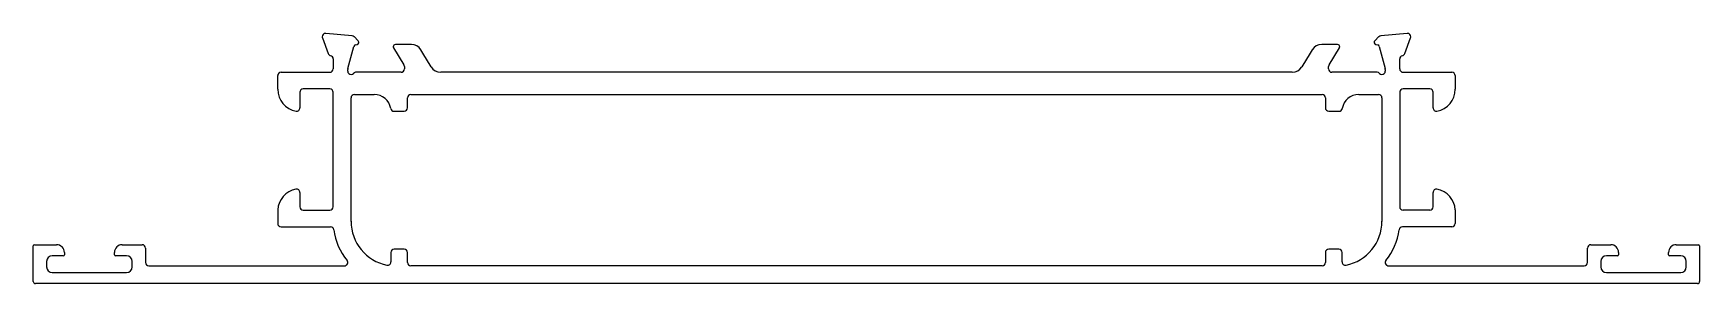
# Model space of a CAD drawing. Extents: x 787 to 937, y 506 to 529.
import ezdxf

# ---------------------------------------------------------------- set-up
doc = ezdxf.new("R2010")
doc.units = 0
doc.layers.get('0').update_dxf_attribs({"linetype": 'CONTINUOUS'})

msp = doc.modelspace()

# ---------------------------------------------------------------- linework, layer by layer
at = {"color": 0}
for p, q in [((813.31, 528.18), (813.82, 526.77)), ((815.98, 528.37), (813.62, 528.58)), ((816.53, 527.92), (816.17, 528.29)), ((908.41, 528.29), (908.05, 527.92)), ((910.97, 528.58), (908.6, 528.37)), ((910.76, 526.77), (911.27, 528.18)), ((815.6, 525.42), (816.13, 527.4)), ((816.27, 527.54), (816.44, 527.59)), ((819.72, 527.27), (820.65, 525.76)), ((821.32, 527.58), (819.89, 527.58)), ((822.35, 526.8), (822.17, 527.1)), ((823.11, 525.56), (822.35, 526.8)), ((902.23, 526.8), (901.47, 525.56)), ((902.41, 527.1), (902.23, 526.8)), ((904.69, 527.58), (903.27, 527.58)), ((903.94, 525.76), (904.86, 527.28)), ((908.14, 527.59), (908.31, 527.54)), ((908.45, 527.4), (908.98, 525.42)), ((809.59, 525.08), (813.99, 525.08)), ((814.29, 526.28), (814.29, 525.38)), ((815.59, 525.18), (815.59, 525.34)), ((820.39, 525.08), (816.31, 525.08)), ((820.69, 525.6), (820.69, 525.38)), ((900.62, 525.08), (823.96, 525.08)), ((903.89, 525.38), (903.89, 525.6)), ((908.27, 525.08), (904.19, 525.08)), ((908.99, 525.34), (908.99, 525.18)), ((910.29, 525.38), (910.29, 526.28)), ((910.59, 525.08), (914.99, 525.08)), ((809.29, 523.55), (809.29, 524.78)), ((813.99, 523.58), (811.59, 523.58)), ((912.99, 523.58), (910.59, 523.58)), ((915.29, 524.78), (915.29, 523.55)), ((811.29, 523.28), (811.29, 521.88)), ((814.29, 512.98), (814.29, 523.28)), ((815.89, 511.68), (815.89, 522.78)), ((816.19, 523.08), (817.98, 523.08)), ((820.98, 521.88), (820.98, 522.78)), ((821.28, 523.08), (903.3, 523.08)), ((903.6, 522.78), (903.6, 521.88)), ((906.6, 523.08), (908.39, 523.08)), ((908.69, 522.78), (908.69, 511.68)), ((910.29, 523.28), (910.29, 512.98)), ((913.29, 521.88), (913.29, 523.28)), ((819.76, 521.58), (820.68, 521.58)), ((903.9, 521.58), (904.83, 521.58)), ((811.29, 514.28), (811.29, 512.98)), ((913.29, 512.98), (913.29, 514.28)), ((809.29, 512.71), (809.29, 511.48)), ((811.59, 512.68), (813.99, 512.68)), ((912.99, 512.68), (910.59, 512.68)), ((915.29, 512.71), (915.29, 511.48)), ((809.59, 511.18), (814.05, 511.18)), ((914.99, 511.18), (910.54, 511.18)), ((787.29, 506.28), (787.29, 509.48)), ((787.39, 509.58), (789.39, 509.58)), ((789.99, 508.58), (788.99, 508.58)), ((790.09, 508.88), (790.09, 508.68)), ((794.59, 508.68), (794.59, 508.88)), ((795.69, 508.58), (794.69, 508.58)), ((795.29, 509.58), (797.09, 509.58)), ((797.39, 509.28), (797.39, 507.98)), ((819.48, 508.88), (819.48, 508.03)), ((820.68, 509.18), (819.78, 509.18)), ((820.98, 507.98), (820.98, 508.88)), ((903.6, 508.88), (903.6, 507.98)), ((904.8, 509.18), (903.9, 509.18)), ((905.1, 508.03), (905.1, 508.88)), ((927.19, 507.98), (927.19, 509.28)), ((927.49, 509.58), (929.29, 509.58)), ((929.89, 508.58), (928.89, 508.58)), ((929.99, 508.88), (929.99, 508.68)), ((934.49, 508.68), (934.49, 508.88)), ((935.59, 508.58), (934.59, 508.58)), ((935.19, 509.58), (937.19, 509.58)), ((937.29, 509.48), (937.29, 506.28)), ((788.49, 508.08), (788.49, 507.58)), ((788.99, 507.08), (795.69, 507.08)), ((796.19, 507.58), (796.19, 508.08)), ((797.69, 507.68), (815.3, 507.68)), ((903.3, 507.68), (821.28, 507.68)), ((909.29, 507.68), (926.89, 507.68)), ((928.39, 508.08), (928.39, 507.58)), ((928.89, 507.08), (935.59, 507.08)), ((936.09, 507.58), (936.09, 508.08)), ((937.09, 506.08), (787.49, 506.08))]:
    msp.add_line(p, q, dxfattribs=at)
for centre, radius, start, end in [((813.59, 528.28), 0.3, 90, 180), ((813.57, 528.28), 0.281, 179.336, 200.2803), ((813.59, 528.28), 0.3, 85, 90), ((815.96, 528.07), 0.3, 45, 85), ((908.63, 528.07), 0.3, 95, 135), ((910.99, 528.28), 0.3, 90, 95), ((910.99, 528.28), 0.3, 0, 90), ((911.01, 528.28), 0.281, 339.7197, 0.664), ((814.11, 526.87), 0.3, 200, 259.0957), ((813.99, 526.28), 0.3, 0, 79.0957), ((816.33, 527.35), 0.2, 105, 165), ((816.39, 527.78), 0.2, 285, 345), ((816.39, 527.78), 0.2, 360, 45), ((816.39, 527.78), 0.2, 345, 0), ((819.89, 527.38), 0.2, 90, 180), ((819.89, 527.38), 0.2, 180, 211.3955), ((821.32, 526.58), 1, 31.3955, 90), ((903.27, 526.58), 1, 90, 148.6045), ((904.69, 527.38), 0.2, 0, 90), ((904.69, 527.38), 0.2, 328.6045, 0), ((908.19, 527.78), 0.2, 135, 180), ((908.19, 527.78), 0.2, 180, 195), ((908.19, 527.78), 0.2, 195, 255), ((908.26, 527.35), 0.2, 15, 75), ((910.59, 526.28), 0.3, 100.9043, 180), ((910.48, 526.87), 0.3, 280.9043, 340), ((809.59, 524.78), 0.3, 90, 180), ((813.99, 525.38), 0.3, 270, 0), ((815.89, 525.34), 0.3, 165, 180), ((815.89, 525.18), 0.3, 180, 270), ((816.34, 524.78), 0.3, 96.4243, 138.1897), ((820.39, 525.38), 0.3, 270, 0), ((820.39, 525.6), 0.3, 0, 31.3955), ((823.96, 526.08), 1, 211.4, 270), ((900.62, 526.08), 1, 270, 328.6), ((904.19, 525.6), 0.3, 148.6045, 180), ((904.19, 525.38), 0.3, 180, 270), ((908.24, 524.78), 0.3, 41.8103, 85.9999), ((908.69, 525.18), 0.3, 270, 0), ((908.69, 525.34), 0.3, 0, 15), ((910.59, 525.38), 0.3, 180, 270), ((914.99, 524.78), 0.3, 0, 90), ((811.29, 523.55), 2, 180, 259.8358), ((811.59, 523.28), 0.3, 90, 180), ((813.99, 523.28), 0.3, 360, 90), ((815.89, 525.18), 0.3, 270, 318.1897), ((908.69, 525.18), 0.3, 221.8103, 270), ((910.59, 523.28), 0.3, 90, 180), ((912.99, 523.28), 0.3, 360, 90), ((913.29, 523.55), 2, 280.1642, 360), ((816.19, 522.78), 0.3, 90, 180), ((817.98, 521.58), 1.5, 9.5941, 90), ((821.28, 522.78), 0.3, 90, 180), ((903.3, 522.78), 0.3, 0, 90), ((906.6, 521.58), 1.5, 90, 170.4981), ((908.39, 522.78), 0.3, 0, 90), ((810.99, 521.88), 0.3, 259.8358, 0), ((819.76, 521.88), 0.3, 189.5941, 270), ((820.68, 521.88), 0.3, 270, 360), ((903.9, 521.88), 0.3, 180, 270), ((904.83, 521.88), 0.3, 270, 350.4981), ((913.59, 521.88), 0.3, 180, 280.1642), ((811.29, 512.6), 2, 100.1988, 177.0105), ((810.99, 514.28), 0.3, 360, 100.1988), ((913.59, 514.28), 0.3, 79.801, 180), ((913.29, 512.6), 2, 2.9897, 79.801), ((811.59, 512.98), 0.3, 180, 270), ((813.99, 512.98), 0.3, 270, 360), ((819.93, 511.7), 4.04, 180.2223, 258.4359), ((904.65, 511.7), 4.04, 281.5633, 359.7785), ((910.59, 512.98), 0.3, 180, 270), ((912.99, 512.98), 0.3, 270, 0), ((809.59, 511.48), 0.3, 180, 270), ((814.05, 510.88), 0.3, 7.7929, 90), ((819.89, 511.68), 5.6, 187.7929, 218.8379), ((904.69, 511.68), 5.6, 321.1621, 352.2071), ((910.54, 510.88), 0.3, 90, 172.2071), ((914.99, 511.48), 0.3, 270, 0), ((787.39, 509.48), 0.1, 90, 180), ((788.99, 508.08), 0.5, 90, 180), ((789.39, 508.88), 0.7, 0, 90), ((789.99, 508.68), 0.1, 270, 0), ((795.29, 508.88), 0.7, 90, 180), ((794.69, 508.68), 0.1, 180, 270), ((795.69, 508.08), 0.5, 360, 90), ((797.09, 509.28), 0.3, 360, 90), ((819.78, 508.88), 0.3, 90, 180), ((820.68, 508.88), 0.3, 0, 90), ((903.9, 508.88), 0.3, 90, 180), ((904.8, 508.88), 0.3, 0, 90), ((927.49, 509.28), 0.3, 90, 180), ((928.89, 508.08), 0.5, 90, 180), ((929.29, 508.88), 0.7, 0, 90), ((929.89, 508.68), 0.1, 270, 0), ((935.19, 508.88), 0.7, 90, 180), ((934.59, 508.68), 0.1, 180, 270), ((935.59, 508.08), 0.5, 0, 90), ((937.19, 509.48), 0.1, 0, 90), ((788.99, 507.58), 0.5, 180, 270), ((795.69, 507.58), 0.5, 270, 360), ((797.69, 507.98), 0.3, 180, 270), ((815.3, 507.98), 0.3, 270, 38.8379), ((819.18, 508.03), 0.3, 258.4359, 0), ((821.28, 507.98), 0.3, 180, 270), ((903.3, 507.98), 0.3, 270, 0), ((905.4, 508.03), 0.3, 180, 281.5633), ((909.29, 507.98), 0.3, 141.1621, 270), ((926.89, 507.98), 0.3, 270, 0), ((928.89, 507.58), 0.5, 180, 270), ((935.59, 507.58), 0.5, 270, 0), ((787.49, 506.28), 0.2, 180, 270), ((937.09, 506.28), 0.2, 270, 0)]:
    msp.add_arc(centre, radius, start, end, dxfattribs=at)

doc.saveas('drawing.dxf')
